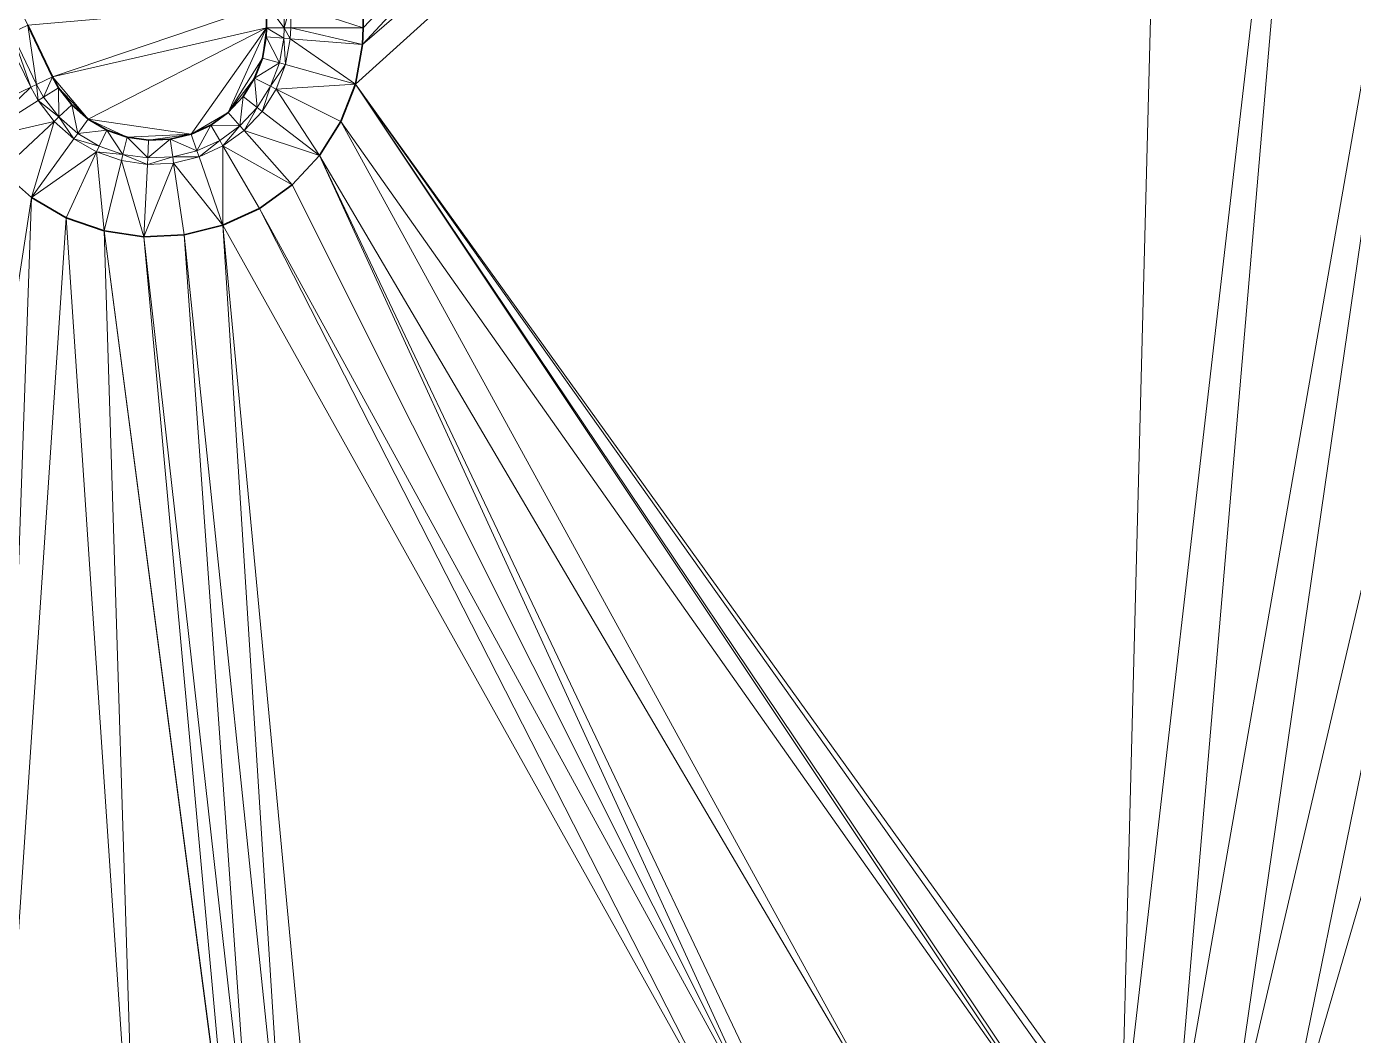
# Model space of a CAD drawing. Header units: metres. Extents: x 246428 to 246884, y 7418966 to 7419490.
# Drawn here: x 246680.49 to 246688.74, y 7419420.44 to 7419426.7 of the extents above; entities that cross this region are included whole.
import ezdxf

# ---------------------------------------------------------------- set-up
doc = ezdxf.new("R2010")
doc.units = ezdxf.units.M
doc.linetypes.add('blank name', pattern=[0])
doc.layers.add('_12D_UNMAPPED', color=7, linetype='Continuous')
for name, color, linetype, lineweight, true_color in [('KERB_BACK', 7, 'Continuous', 35, 0x5fd2ff), ('KERB_LINE', 7, 'Continuous', 18, 0xb9b9b9), ('KERB_LIP', 7, 'Continuous', 35, 0x5fd2ff), ('KERB_TOP', 7, 'Continuous', 18, 0xb9b9b9)]:
    doc.layers.add(name, color=color, linetype=linetype, lineweight=lineweight, true_color=true_color)

msp = doc.modelspace()

# ---------------------------------------------------------------- linework, layer by layer
at = {"layer": '_12D_UNMAPPED', "color": 3, "linetype": 'blank name', "lineweight": 0}
for points in [[(246682.5314, 7419426.3465, 34.2366), (246682.5753, 7419426.5923, 34.2357), (246687.5807, 7419430.9053, 34.2846)], [(246687.2919, 7419419.734, 34.391), (246682.5314, 7419426.3465, 34.2366), (246687.5807, 7419430.9053, 34.2846)], [(246687.5807, 7419430.9053, 34.2846), (246682.5753, 7419426.5923, 34.2357), (246686.5807, 7419430.9053, 34.2663)], [(246682.5753, 7419426.5923, 34.2357), (246682.5795, 7419426.6968, 34.2354), (246686.5807, 7419430.9053, 34.2663)], [(246682.5795, 7419426.6968, 34.2354), (246682.5795, 7419426.8421, 34.2339), (246686.5807, 7419430.9053, 34.2663)], [(246687.6202, 7419419.6774, 34.3978), (246687.2919, 7419419.734, 34.391), (246688.5807, 7419430.9053, 34.3028)], [(246688.5807, 7419430.9053, 34.3028), (246687.2919, 7419419.734, 34.391), (246687.5807, 7419430.9053, 34.2846)], [(246687.9405, 7419419.5858, 34.4046), (246687.6202, 7419419.6774, 34.3978), (246689.5807, 7419430.9053, 34.3211)], [(246689.5807, 7419430.9053, 34.3211), (246687.6202, 7419419.6774, 34.3978), (246688.5807, 7419430.9053, 34.3028)], [(246688.2492, 7419419.4603, 34.4114), (246687.9405, 7419419.5858, 34.4046), (246690.5807, 7419430.9053, 34.3393)], [(246690.5807, 7419430.9053, 34.3393), (246687.9405, 7419419.5858, 34.4046), (246689.5807, 7419430.9053, 34.3211)], [(246691.5807, 7419430.9053, 34.3576), (246688.2492, 7419419.4603, 34.4114), (246690.5807, 7419430.9053, 34.3393)], [(246688.5426, 7419419.3025, 34.4182), (246688.2492, 7419419.4603, 34.4114), (246691.5807, 7419430.9053, 34.3576)], [(246688.6628, 7419419.2254, 34.4212), (246688.5426, 7419419.3025, 34.4182), (246691.5807, 7419430.9053, 34.3576)], [(246688.8174, 7419419.1141, 34.4249), (246688.6628, 7419419.2254, 34.4212), (246692.5807, 7419430.9053, 34.3758)], [(246692.5807, 7419430.9053, 34.3758), (246688.6628, 7419419.2254, 34.4212), (246691.5807, 7419430.9053, 34.3576)], [(246680.4949, 7419426.7122, 34.3149), (246680.3958, 7419426.6644, 34.3149), (246680.0605, 7419427.6129, 34.298)], [(246681.9795, 7419426.8421, 34.3589), (246680.649, 7419426.3927, 34.3209), (246680.4949, 7419426.7122, 34.3149)], [(246681.9795, 7419426.8421, 34.3589), (246681.9795, 7419426.6968, 34.3604), (246680.649, 7419426.3927, 34.3209)], [(246682.0895, 7419426.8421, 34.3589), (246682.0895, 7419426.6968, 34.3604), (246681.9795, 7419426.8421, 34.3589)], [(246681.9795, 7419426.8421, 34.3589), (246682.0895, 7419426.6968, 34.3604), (246681.9795, 7419426.6968, 34.3604)], [(246682.1295, 7419426.8421, 34.2089), (246682.1295, 7419426.6968, 34.2104), (246682.0895, 7419426.6968, 34.3604)], [(246682.0895, 7419426.8421, 34.3589), (246682.1295, 7419426.8421, 34.2089), (246682.0895, 7419426.6968, 34.3604)], [(246682.1295, 7419426.8421, 34.2089), (246682.5795, 7419426.6968, 34.2354), (246682.1295, 7419426.6968, 34.2104)], [(246682.5795, 7419426.8421, 34.2339), (246682.5795, 7419426.6968, 34.2354), (246682.1295, 7419426.8421, 34.2089)], [(246680.5139, 7419426.3275, 34.1709), (246680.3598, 7419426.647, 34.1649), (246680.3958, 7419426.6644, 34.3149)], [(246680.5499, 7419426.3449, 34.3209), (246680.3958, 7419426.6644, 34.3149), (246680.4949, 7419426.7122, 34.3149)], [(246680.5499, 7419426.3449, 34.3209), (246680.5139, 7419426.3275, 34.1709), (246680.3958, 7419426.6644, 34.3149)], [(246680.649, 7419426.3927, 34.3209), (246680.5499, 7419426.3449, 34.3209), (246680.4949, 7419426.7122, 34.3149)], [(246681.9795, 7419426.6968, 34.3604), (246680.8699, 7419426.1291, 34.3333), (246680.649, 7419426.3927, 34.3209)], [(246681.9795, 7419426.6968, 34.3604), (246681.5106, 7419426.036, 34.3555), (246680.8699, 7419426.1291, 34.3333)], [(246681.9795, 7419426.6968, 34.3604), (246681.7416, 7419426.171, 34.3608), (246681.5106, 7419426.036, 34.3555)], [(246681.9795, 7419426.6968, 34.3604), (246681.9536, 7419426.5082, 34.3616), (246681.7416, 7419426.171, 34.3608)], [(246681.9795, 7419426.6968, 34.3604), (246681.9772, 7419426.6405, 34.3607), (246681.9536, 7419426.5082, 34.3616)], [(246681.9795, 7419426.6968, 34.3604), (246682.0869, 7419426.6316, 34.3607), (246681.9772, 7419426.6405, 34.3607)], [(246682.0895, 7419426.6968, 34.3604), (246682.0869, 7419426.6316, 34.3607), (246681.9795, 7419426.6968, 34.3604)], [(246682.0895, 7419426.6968, 34.3604), (246682.1267, 7419426.6284, 34.2107), (246682.0869, 7419426.6316, 34.3607)], [(246682.1295, 7419426.6968, 34.2104), (246682.1267, 7419426.6284, 34.2107), (246682.0895, 7419426.6968, 34.3604)], [(246682.1295, 7419426.6968, 34.2104), (246682.5753, 7419426.5923, 34.2357), (246682.1267, 7419426.6284, 34.2107)], [(246682.5795, 7419426.6968, 34.2354), (246682.5753, 7419426.5923, 34.2357), (246682.1295, 7419426.6968, 34.2104)], [(246680.5139, 7419426.3275, 34.1709), (246680.1086, 7419426.1321, 34.1959), (246680.3598, 7419426.647, 34.1649)], [(246681.9772, 7419426.6405, 34.3607), (246682.0596, 7419426.4785, 34.3616), (246681.9536, 7419426.5082, 34.3616)], [(246682.0869, 7419426.6316, 34.3607), (246682.0596, 7419426.4785, 34.3616), (246681.9772, 7419426.6405, 34.3607)], [(246682.0869, 7419426.6316, 34.3607), (246682.0981, 7419426.4678, 34.2116), (246682.0596, 7419426.4785, 34.3616)], [(246682.1267, 7419426.6284, 34.2107), (246682.0981, 7419426.4678, 34.2116), (246682.0869, 7419426.6316, 34.3607)], [(246682.1267, 7419426.6284, 34.2107), (246682.5314, 7419426.3465, 34.2366), (246682.0981, 7419426.4678, 34.2116)], [(246682.5753, 7419426.5923, 34.2357), (246682.5314, 7419426.3465, 34.2366), (246682.1267, 7419426.6284, 34.2107)], [(246681.9536, 7419426.5082, 34.3616), (246681.9051, 7419426.3828, 34.3625), (246681.7416, 7419426.171, 34.3608)], [(246681.9536, 7419426.5082, 34.3616), (246682.0596, 7419426.4785, 34.3616), (246681.9051, 7419426.3828, 34.3625)], [(246682.0596, 7419426.4785, 34.3616), (246682.0035, 7419426.3335, 34.3625), (246681.9051, 7419426.3828, 34.3625)], [(246682.0596, 7419426.4785, 34.3616), (246682.0981, 7419426.4678, 34.2116), (246682.0035, 7419426.3335, 34.3625)], [(246682.0981, 7419426.4678, 34.2116), (246682.0392, 7419426.3155, 34.2125), (246682.0035, 7419426.3335, 34.3625)], [(246682.0981, 7419426.4678, 34.2116), (246682.5314, 7419426.3465, 34.2366), (246682.0392, 7419426.3155, 34.2125)], [(246680.1788, 7419426.005, 34.1987), (246680.1086, 7419426.1321, 34.1959), (246680.5139, 7419426.3275, 34.1709)], [(246680.5598, 7419426.2444, 34.1737), (246680.1788, 7419426.005, 34.1987), (246680.5139, 7419426.3275, 34.1709)], [(246680.5598, 7419426.2444, 34.1737), (246680.5139, 7419426.3275, 34.1709), (246680.5499, 7419426.3449, 34.3209)], [(246680.5937, 7419426.2657, 34.3237), (246680.5499, 7419426.3449, 34.3209), (246680.649, 7419426.3927, 34.3209)], [(246680.5937, 7419426.2657, 34.3237), (246680.5598, 7419426.2444, 34.1737), (246680.5499, 7419426.3449, 34.3209)], [(246680.6868, 7419426.3243, 34.3237), (246680.5937, 7419426.2657, 34.3237), (246680.649, 7419426.3927, 34.3209)], [(246680.6887, 7419426.1426, 34.3285), (246680.5937, 7419426.2657, 34.3237), (246680.6868, 7419426.3243, 34.3237)], [(246680.8699, 7419426.1291, 34.3333), (246680.6868, 7419426.3243, 34.3237), (246680.649, 7419426.3927, 34.3209)], [(246680.769, 7419426.2179, 34.3285), (246680.6887, 7419426.1426, 34.3285), (246680.6868, 7419426.3243, 34.3237)], [(246680.8699, 7419426.1291, 34.3333), (246680.769, 7419426.2179, 34.3285), (246680.6868, 7419426.3243, 34.3237)], [(246681.9051, 7419426.3828, 34.3625), (246681.8336, 7419426.269, 34.3634), (246681.7416, 7419426.171, 34.3608)], [(246681.9051, 7419426.3828, 34.3625), (246681.9207, 7419426.2018, 34.3634), (246681.8336, 7419426.269, 34.3634)], [(246682.0035, 7419426.3335, 34.3625), (246681.9207, 7419426.2018, 34.3634), (246681.9051, 7419426.3828, 34.3625)], [(246682.0035, 7419426.3335, 34.3625), (246681.9523, 7419426.1774, 34.2134), (246681.9207, 7419426.2018, 34.3634)], [(246682.0392, 7419426.3155, 34.2125), (246681.9523, 7419426.1774, 34.2134), (246682.0035, 7419426.3335, 34.3625)], [(246682.5314, 7419426.3465, 34.2366), (246682.4414, 7419426.1137, 34.2375), (246682.0392, 7419426.3155, 34.2125)], [(246682.5314, 7419426.3465, 34.2366), (246686.9295, 7419419.7553, 34.3842), (246682.4414, 7419426.1137, 34.2375)], [(246686.9594, 7419419.7551, 34.3848), (246686.9296, 7419419.7553, 34.3842), (246682.5314, 7419426.3465, 34.2366)], [(246686.9296, 7419419.7553, 34.3842), (246686.9295, 7419419.7553, 34.3842), (246682.5314, 7419426.3465, 34.2366)], [(246687.2252, 7419419.7411, 34.3896), (246686.9594, 7419419.7551, 34.3848), (246682.5314, 7419426.3465, 34.2366)], [(246687.2919, 7419419.734, 34.391), (246687.2252, 7419419.7411, 34.3896), (246682.5314, 7419426.3465, 34.2366)], [(246680.6596, 7419426.1152, 34.1785), (246680.1788, 7419426.005, 34.1987), (246680.5598, 7419426.2444, 34.1737)], [(246680.6887, 7419426.1426, 34.3285), (246680.5598, 7419426.2444, 34.1737), (246680.5937, 7419426.2657, 34.3237)], [(246680.6596, 7419426.1152, 34.1785), (246680.5598, 7419426.2444, 34.1737), (246680.6887, 7419426.1426, 34.3285)], [(246681.8336, 7419426.269, 34.3634), (246681.8143, 7419426.0884, 34.3608), (246681.7416, 7419426.171, 34.3608)], [(246681.9207, 7419426.2018, 34.3634), (246681.8143, 7419426.0884, 34.3608), (246681.8336, 7419426.269, 34.3634)], [(246682.0392, 7419426.3155, 34.2125), (246682.3086, 7419425.9024, 34.2384), (246681.9523, 7419426.1774, 34.2134)], [(246682.4414, 7419426.1137, 34.2375), (246682.3086, 7419425.9024, 34.2384), (246682.0392, 7419426.3155, 34.2125)], [(246680.8055, 7419426.0399, 34.3333), (246680.6887, 7419426.1426, 34.3285), (246680.769, 7419426.2179, 34.3285)], [(246680.8699, 7419426.1291, 34.3333), (246680.8055, 7419426.0399, 34.3333), (246680.769, 7419426.2179, 34.3285)], [(246681.7416, 7419426.171, 34.3608), (246681.6326, 7419426.0924, 34.3582), (246681.5106, 7419426.036, 34.3555)], [(246681.7416, 7419426.171, 34.3608), (246681.8143, 7419426.0884, 34.3608), (246681.6326, 7419426.0924, 34.3582)], [(246681.9207, 7419426.2018, 34.3634), (246681.8407, 7419426.0583, 34.2108), (246681.8143, 7419426.0884, 34.3608)], [(246681.9523, 7419426.1774, 34.2134), (246681.8407, 7419426.0583, 34.2108), (246681.9207, 7419426.2018, 34.3634)], [(246681.9523, 7419426.1774, 34.2134), (246682.3086, 7419425.9024, 34.2384), (246681.8407, 7419426.0583, 34.2108)], [(246680.3313, 7419425.8074, 34.2035), (246680.1788, 7419426.005, 34.1987), (246680.6596, 7419426.1152, 34.1785)], [(246680.5188, 7419425.6426, 34.2083), (246680.3313, 7419425.8074, 34.2035), (246680.6596, 7419426.1152, 34.1785)], [(246680.7821, 7419426.0075, 34.1833), (246680.5188, 7419425.6426, 34.2083), (246680.6596, 7419426.1152, 34.1785)], [(246680.7821, 7419426.0075, 34.1833), (246680.6596, 7419426.1152, 34.1785), (246680.6887, 7419426.1426, 34.3285)], [(246680.8055, 7419426.0399, 34.3333), (246680.7821, 7419426.0075, 34.1833), (246680.6887, 7419426.1426, 34.3285)], [(246680.9859, 7419426.0613, 34.3382), (246680.8055, 7419426.0399, 34.3333), (246680.8699, 7419426.1291, 34.3333)], [(246681.1128, 7419426.0169, 34.3431), (246680.9859, 7419426.0613, 34.3382), (246680.8699, 7419426.1291, 34.3333)], [(246681.5106, 7419426.036, 34.3555), (246681.1128, 7419426.0169, 34.3431), (246680.8699, 7419426.1291, 34.3333)], [(246681.6326, 7419426.0924, 34.3582), (246681.5469, 7419425.9322, 34.3555), (246681.5106, 7419426.036, 34.3555)], [(246681.6881, 7419425.9974, 34.3582), (246681.5469, 7419425.9322, 34.3555), (246681.6326, 7419426.0924, 34.3582)], [(246681.8143, 7419426.0884, 34.3608), (246681.6881, 7419425.9974, 34.3582), (246681.6326, 7419426.0924, 34.3582)], [(246681.8143, 7419426.0884, 34.3608), (246681.7083, 7419425.9629, 34.2082), (246681.6881, 7419425.9974, 34.3582)], [(246681.8407, 7419426.0583, 34.2108), (246681.7083, 7419425.9629, 34.2082), (246681.8143, 7419426.0884, 34.3608)], [(246682.4414, 7419426.1137, 34.2375), (246685.9295, 7419419.7553, 34.366), (246682.3086, 7419425.9024, 34.2384)], [(246686.9295, 7419419.7553, 34.3842), (246685.9295, 7419419.7553, 34.366), (246682.4414, 7419426.1137, 34.2375)], [(246680.923, 7419425.9251, 34.1882), (246680.5188, 7419425.6426, 34.2083), (246680.7821, 7419426.0075, 34.1833)], [(246680.9398, 7419425.9614, 34.3382), (246680.7821, 7419426.0075, 34.1833), (246680.8055, 7419426.0399, 34.3333)], [(246680.923, 7419425.9251, 34.1882), (246680.7821, 7419426.0075, 34.1833), (246680.9398, 7419425.9614, 34.3382)], [(246680.9398, 7419425.9614, 34.3382), (246680.8055, 7419426.0399, 34.3333), (246680.9859, 7419426.0613, 34.3382)], [(246681.0866, 7419425.9101, 34.3431), (246680.9398, 7419425.9614, 34.3382), (246680.9859, 7419426.0613, 34.3382)], [(246681.1128, 7419426.0169, 34.3431), (246681.0866, 7419425.9101, 34.3431), (246680.9859, 7419426.0613, 34.3382)], [(246681.2405, 7419425.8877, 34.348), (246681.0866, 7419425.9101, 34.3431), (246681.1128, 7419426.0169, 34.3431)], [(246681.5106, 7419426.036, 34.3555), (246681.2458, 7419425.9976, 34.348), (246681.1128, 7419426.0169, 34.3431)], [(246681.2458, 7419425.9976, 34.348), (246681.2405, 7419425.8877, 34.348), (246681.1128, 7419426.0169, 34.3431)], [(246681.3801, 7419426.004, 34.3529), (246681.2405, 7419425.8877, 34.348), (246681.2458, 7419425.9976, 34.348)], [(246681.3959, 7419425.8952, 34.3529), (246681.2405, 7419425.8877, 34.348), (246681.3801, 7419426.004, 34.3529)], [(246681.5106, 7419426.036, 34.3555), (246681.3801, 7419426.004, 34.3529), (246681.2458, 7419425.9976, 34.348)], [(246681.5106, 7419426.036, 34.3555), (246681.5469, 7419425.9322, 34.3555), (246681.3801, 7419426.004, 34.3529)], [(246681.5469, 7419425.9322, 34.3555), (246681.3959, 7419425.8952, 34.3529), (246681.3801, 7419426.004, 34.3529)], [(246681.6881, 7419425.9974, 34.3582), (246681.5601, 7419425.8944, 34.2055), (246681.5469, 7419425.9322, 34.3555)], [(246681.7083, 7419425.9629, 34.2082), (246681.5601, 7419425.8944, 34.2055), (246681.6881, 7419425.9974, 34.3582)], [(246681.8407, 7419426.0583, 34.2108), (246682.1378, 7419425.7204, 34.2358), (246681.7083, 7419425.9629, 34.2082)], [(246682.3086, 7419425.9024, 34.2384), (246682.1378, 7419425.7204, 34.2358), (246681.8407, 7419426.0583, 34.2108)], [(246680.7343, 7419425.5166, 34.2132), (246680.5188, 7419425.6426, 34.2083), (246680.923, 7419425.9251, 34.1882)], [(246680.9699, 7419425.4342, 34.2181), (246680.7343, 7419425.5166, 34.2132), (246680.923, 7419425.9251, 34.1882)], [(246681.0866, 7419425.9101, 34.3431), (246680.923, 7419425.9251, 34.1882), (246680.9398, 7419425.9614, 34.3382)], [(246681.0771, 7419425.8712, 34.1931), (246680.9699, 7419425.4342, 34.2181), (246680.923, 7419425.9251, 34.1882)], [(246681.0771, 7419425.8712, 34.1931), (246680.923, 7419425.9251, 34.1882), (246681.0866, 7419425.9101, 34.3431)], [(246681.2386, 7419425.8477, 34.198), (246681.0771, 7419425.8712, 34.1931), (246681.0866, 7419425.9101, 34.3431)], [(246681.2405, 7419425.8877, 34.348), (246681.2386, 7419425.8477, 34.198), (246681.0866, 7419425.9101, 34.3431)], [(246681.5469, 7419425.9322, 34.3555), (246681.5601, 7419425.8944, 34.2055), (246681.3959, 7419425.8952, 34.3529)], [(246681.7083, 7419425.9629, 34.2082), (246681.7087, 7419425.4697, 34.2305), (246681.5601, 7419425.8944, 34.2055)], [(246681.9353, 7419425.5743, 34.2332), (246681.7087, 7419425.4697, 34.2305), (246681.7083, 7419425.9629, 34.2082)], [(246682.1378, 7419425.7204, 34.2358), (246681.9353, 7419425.5743, 34.2332), (246681.7083, 7419425.9629, 34.2082)], [(246681.2169, 7419425.3983, 34.223), (246680.9699, 7419425.4342, 34.2181), (246681.0771, 7419425.8712, 34.1931)], [(246681.2386, 7419425.8477, 34.198), (246681.2169, 7419425.3983, 34.223), (246681.0771, 7419425.8712, 34.1931)], [(246681.4663, 7419425.4102, 34.2279), (246681.2169, 7419425.3983, 34.223), (246681.4016, 7419425.8556, 34.2029)], [(246681.4016, 7419425.8556, 34.2029), (246681.2169, 7419425.3983, 34.223), (246681.2386, 7419425.8477, 34.198)], [(246681.4016, 7419425.8556, 34.2029), (246681.2386, 7419425.8477, 34.198), (246681.3959, 7419425.8952, 34.3529)], [(246681.3959, 7419425.8952, 34.3529), (246681.2386, 7419425.8477, 34.198), (246681.2405, 7419425.8877, 34.348)], [(246681.5601, 7419425.8944, 34.2055), (246681.4016, 7419425.8556, 34.2029), (246681.3959, 7419425.8952, 34.3529)], [(246681.5601, 7419425.8944, 34.2055), (246681.7087, 7419425.4697, 34.2305), (246681.4016, 7419425.8556, 34.2029)], [(246681.7087, 7419425.4697, 34.2305), (246681.4663, 7419425.4102, 34.2279), (246681.4016, 7419425.8556, 34.2029)], [(246682.3086, 7419425.9024, 34.2384), (246685.1299, 7419419.747, 34.3517), (246682.1378, 7419425.7204, 34.2358)], [(246685.2295, 7419419.7553, 34.3532), (246685.1299, 7419419.747, 34.3517), (246682.3086, 7419425.9024, 34.2384)], [(246685.9295, 7419419.7553, 34.366), (246685.2295, 7419419.7553, 34.3532), (246682.3086, 7419425.9024, 34.2384)], [(246680.5188, 7419425.6426, 34.2083), (246679.3689, 7419418.1618, 34.2622), (246680.3313, 7419425.8074, 34.2035)], [(246682.1378, 7419425.7204, 34.2358), (246685.1299, 7419419.747, 34.3517), (246681.9353, 7419425.5743, 34.2332)], [(246680.2697, 7419418.5962, 34.2743), (246679.3689, 7419418.1618, 34.2622), (246680.5188, 7419425.6426, 34.2083)], [(246680.7343, 7419425.5166, 34.2132), (246680.2697, 7419418.5962, 34.2743), (246680.5188, 7419425.6426, 34.2083)], [(246681.1704, 7419419.0306, 34.2864), (246680.2697, 7419418.5962, 34.2743), (246680.7343, 7419425.5166, 34.2132)], [(246680.9699, 7419425.4342, 34.2181), (246681.1704, 7419419.0306, 34.2864), (246680.7343, 7419425.5166, 34.2132)], [(246681.9353, 7419425.5743, 34.2332), (246684.9418, 7419419.6818, 34.3487), (246681.7087, 7419425.4697, 34.2305)], [(246685.1299, 7419419.747, 34.3517), (246684.9418, 7419419.6818, 34.3487), (246681.9353, 7419425.5743, 34.2332)], [(246681.7709, 7419419.3202, 34.2944), (246681.7689, 7419419.3192, 34.2944), (246680.9699, 7419425.4342, 34.2181)], [(246681.2169, 7419425.3983, 34.223), (246681.7709, 7419419.3202, 34.2944), (246680.9699, 7419425.4342, 34.2181)], [(246681.7689, 7419419.3192, 34.2944), (246681.1704, 7419419.0306, 34.2864), (246680.9699, 7419425.4342, 34.2181)], [(246681.7087, 7419425.4697, 34.2305), (246682.0953, 7419419.3751, 34.3005), (246681.4663, 7419425.4102, 34.2279)], [(246682.2868, 7419419.3208, 34.3042), (246682.0953, 7419419.3751, 34.3005), (246681.7087, 7419425.4697, 34.2305)], [(246684.9418, 7419419.6818, 34.3487), (246682.2868, 7419419.3208, 34.3042), (246681.7087, 7419425.4697, 34.2305)], [(246681.4663, 7419425.4102, 34.2279), (246681.8966, 7419419.3639, 34.2969), (246681.2169, 7419425.3983, 34.223)], [(246681.8966, 7419419.3639, 34.2969), (246681.7709, 7419419.3202, 34.2944), (246681.2169, 7419425.3983, 34.223)], [(246682.0953, 7419419.3751, 34.3005), (246681.8966, 7419419.3639, 34.2969), (246681.4663, 7419425.4102, 34.2279)]]:
    msp.add_3dface(points, dxfattribs=at)
at = {"layer": 'KERB_BACK'}
msp.add_polyline3d([(246681.9795, 7419426.8421, 34.3589), (246681.9795, 7419426.6968, 34.3604), (246681.9772, 7419426.6405, 34.3607), (246681.9536, 7419426.5082, 34.3616), (246681.9051, 7419426.3828, 34.3625), (246681.8336, 7419426.269, 34.3634), (246681.7416, 7419426.171, 34.3608), (246681.6326, 7419426.0924, 34.3582), (246681.5106, 7419426.036, 34.3555), (246681.3801, 7419426.004, 34.3529), (246681.2458, 7419425.9976, 34.348), (246681.1128, 7419426.0169, 34.3431), (246680.9859, 7419426.0613, 34.3382), (246680.8699, 7419426.1291, 34.3333), (246680.769, 7419426.2179, 34.3285), (246680.6868, 7419426.3243, 34.3237), (246680.649, 7419426.3927, 34.3209), (246680.4949, 7419426.7122, 34.3149)], dxfattribs=at)
at = {"layer": 'KERB_LINE'}
msp.add_polyline3d([(246682.1295, 7419426.8421, 34.2089), (246682.1295, 7419426.6968, 34.2104), (246682.1267, 7419426.6284, 34.2107), (246682.0981, 7419426.4678, 34.2116), (246682.0392, 7419426.3155, 34.2125), (246681.9523, 7419426.1774, 34.2134), (246681.8407, 7419426.0583, 34.2108), (246681.7083, 7419425.9629, 34.2082), (246681.5601, 7419425.8944, 34.2055), (246681.4016, 7419425.8556, 34.2029), (246681.2386, 7419425.8477, 34.198), (246681.0771, 7419425.8712, 34.1931), (246680.923, 7419425.9251, 34.1882), (246680.7821, 7419426.0075, 34.1833), (246680.6596, 7419426.1152, 34.1785), (246680.5598, 7419426.2444, 34.1737), (246680.5139, 7419426.3275, 34.1709), (246680.3598, 7419426.647, 34.1649)], dxfattribs=at)
at = {"layer": 'KERB_LIP'}
msp.add_polyline3d([(246682.5795, 7419426.8421, 34.2339), (246682.5795, 7419426.6968, 34.2354), (246682.5753, 7419426.5923, 34.2357), (246682.5314, 7419426.3465, 34.2366), (246682.4414, 7419426.1137, 34.2375), (246682.3086, 7419425.9024, 34.2384), (246682.1378, 7419425.7204, 34.2358), (246681.9353, 7419425.5743, 34.2332), (246681.7087, 7419425.4697, 34.2305), (246681.4663, 7419425.4102, 34.2279), (246681.2169, 7419425.3983, 34.223), (246680.9699, 7419425.4342, 34.2181), (246680.7343, 7419425.5166, 34.2132), (246680.5188, 7419425.6426, 34.2083), (246680.3313, 7419425.8074, 34.2035)], dxfattribs=at)
at = {"layer": 'KERB_TOP'}
msp.add_polyline3d([(246682.0895, 7419426.8421, 34.3589), (246682.0895, 7419426.6968, 34.3604), (246682.0869, 7419426.6316, 34.3607), (246682.0596, 7419426.4785, 34.3616), (246682.0035, 7419426.3335, 34.3625), (246681.9207, 7419426.2018, 34.3634), (246681.8143, 7419426.0884, 34.3608), (246681.6881, 7419425.9974, 34.3582), (246681.5469, 7419425.9322, 34.3555), (246681.3959, 7419425.8952, 34.3529), (246681.2405, 7419425.8877, 34.348), (246681.0866, 7419425.9101, 34.3431), (246680.9398, 7419425.9614, 34.3382), (246680.8055, 7419426.0399, 34.3333), (246680.6887, 7419426.1426, 34.3285), (246680.5937, 7419426.2657, 34.3237), (246680.5499, 7419426.3449, 34.3209), (246680.3958, 7419426.6644, 34.3149)], dxfattribs=at)

doc.saveas('drawing.dxf')
